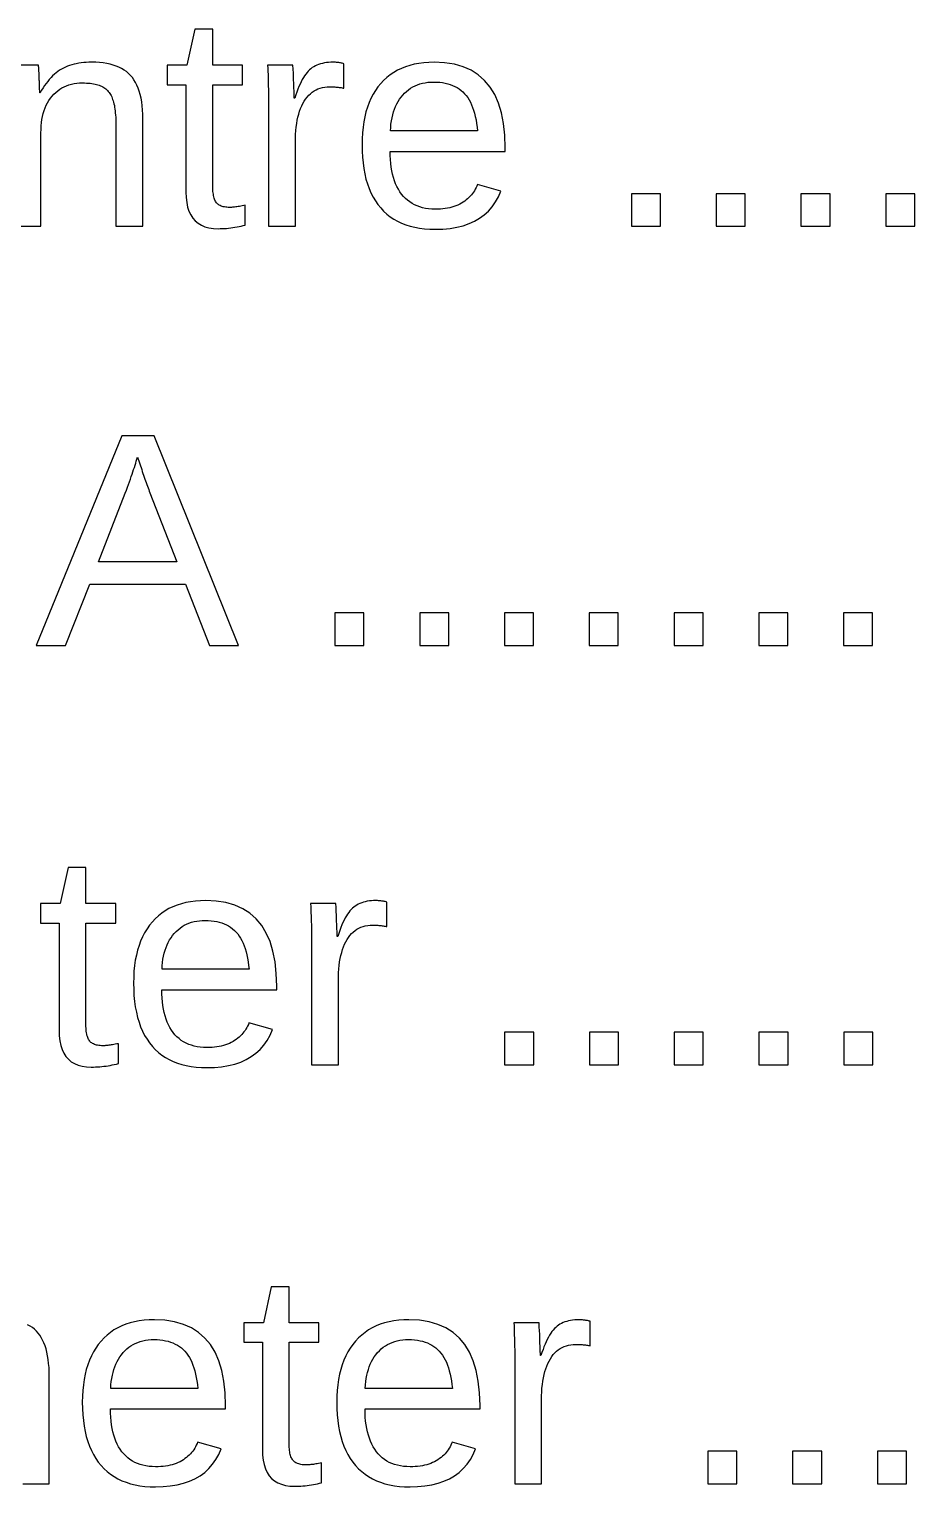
# Model space of a CAD drawing. Extents: x -27 to 133, y -77 to 15.
# Drawn here: x 105.96 to 112.61, y -20.54 to -9.59 of the extents above; entities that cross this region are included whole.
import ezdxf

# ---------------------------------------------------------------- set-up
doc = ezdxf.new("R2010")
doc.units = 0
doc.layers.get('0').update_dxf_attribs({"linetype": 'CONTINUOUS'})

msp = doc.modelspace()

# ---------------------------------------------------------------- linework, layer by layer
for points in [[(107.394, -11.0867), (107.409, -11.0862), (107.425, -11.0854), (107.441, -11.0843), (107.457, -11.0829), (107.473, -11.0811), (107.488, -11.079), (107.504, -11.0767), (107.52, -11.074), (107.535, -11.0709), (107.55, -11.0676), (107.566, -11.0639), (107.581, -11.06), (107.581, -10.9112), (107.57, -10.9135), (107.559, -10.9156), (107.548, -10.9176), (107.538, -10.9193), (107.528, -10.9209), (107.519, -10.9223), (107.51, -10.9235), (107.501, -10.9245), (107.493, -10.9253), (107.485, -10.926), (107.478, -10.9265), (107.471, -10.9267), (107.465, -10.9268), (107.454, -10.9266), (107.444, -10.926), (107.435, -10.925), (107.425, -10.9235), (107.417, -10.9216), (107.409, -10.9193), (107.401, -10.9166), (107.394, -10.9135), (107.387, -10.9099), (107.381, -10.906), (107.376, -10.9016), (107.37, -10.8968), (107.366, -10.8916), (107.362, -10.8859), (107.358, -10.8795), (107.354, -10.8725), (107.351, -10.865), (107.348, -10.8568), (107.346, -10.848), (107.343, -10.8385), (107.342, -10.8285), (107.34, -10.8178), (107.339, -10.8066), (107.338, -10.7947), (107.337, -10.7822), (107.337, -10.7691), (107.337, -10.0048), (107.561, -10.0048), (107.561, -9.85827), (107.337, -9.85827), (107.337, -9.58749), (107.203, -9.58749), (107.144, -9.85827), (106.996, -9.85827), (106.996, -10.0048), (107.136, -10.0048), (107.136, -10.8127), (107.137, -10.8533), (107.142, -10.8906), (107.149, -10.9246), (107.159, -10.9554), (107.172, -10.983), (107.187, -11.0073), (107.206, -11.0284), (107.227, -11.0463), (107.252, -11.0609), (107.279, -11.0722), (107.309, -11.0803), (107.342, -11.0852), (107.378, -11.0868)], [(107.958, -10.4379), (107.959, -10.4074), (107.96, -10.3781), (107.962, -10.3499), (107.965, -10.3228), (107.968, -10.2968), (107.972, -10.2719), (107.977, -10.2481), (107.983, -10.2254), (107.99, -10.2038), (107.997, -10.1833), (108.006, -10.1639), (108.015, -10.1457), (108.024, -10.1285), (108.035, -10.1125), (108.046, -10.0978), (108.058, -10.0844), (108.071, -10.0723), (108.084, -10.0614), (108.098, -10.0518), (108.113, -10.0435), (108.128, -10.0365), (108.144, -10.0307), (108.161, -10.0263), (108.179, -10.0231), (108.197, -10.0212), (108.216, -10.0205), (108.226, -10.0206), (108.236, -10.0208), (108.245, -10.0211), (108.254, -10.0216), (108.263, -10.0222), (108.272, -10.0229), (108.28, -10.0238), (108.288, -10.0248), (108.296, -10.0259), (108.303, -10.0271), (108.31, -10.0285), (108.317, -10.0301), (108.323, -10.0317), (108.323, -9.84709), (108.317, -9.84543), (108.31, -9.84391), (108.304, -9.84252), (108.298, -9.84126), (108.291, -9.84014), (108.285, -9.83914), (108.279, -9.83828), (108.273, -9.83755), (108.266, -9.83696), (108.26, -9.8365), (108.254, -9.83616), (108.248, -9.83597), (108.241, -9.8359), (108.224, -9.83624), (108.208, -9.83725), (108.191, -9.83894), (108.176, -9.8413), (108.161, -9.84434), (108.147, -9.84805), (108.133, -9.85244), (108.12, -9.85751), (108.108, -9.86325), (108.096, -9.86966), (108.085, -9.87675), (108.075, -9.88452), (108.065, -9.89296), (108.055, -9.90232), (108.046, -9.91284), (108.036, -9.92453), (108.027, -9.93739), (108.019, -9.95141), (108.01, -9.9666), (108.001, -9.98295), (107.993, -10.0005), (107.985, -10.0192), (107.977, -10.039), (107.969, -10.06), (107.961, -10.0822), (107.954, -10.1055), (107.949, -10.1055), (107.949, -10.0982), (107.949, -10.0889), (107.949, -10.0777), (107.949, -10.0645), (107.948, -10.0494), (107.947, -10.0323), (107.947, -10.0133), (107.946, -9.99231), (107.945, -9.96939), (107.944, -9.94453), (107.943, -9.91773), (107.942, -9.88897), (107.94, -9.85827), (107.75, -9.85827), (107.751, -9.88187), (107.752, -9.90515), (107.753, -9.92811), (107.754, -9.95075), (107.754, -9.97308), (107.755, -9.99508), (107.755, -10.0168), (107.756, -10.0381), (107.756, -10.0592), (107.757, -10.0799), (107.757, -10.1004), (107.757, -10.1205), (107.757, -10.1402), (107.757, -11.0689), (107.958, -11.0689)], [(109.065, -11.0896), (109.12, -11.0845), (109.171, -11.076), (109.219, -11.0642), (109.263, -11.0489), (109.304, -11.0303), (109.342, -11.0083), (109.377, -10.9828), (109.408, -10.954), (109.437, -10.9218), (109.461, -10.8862), (109.483, -10.8472), (109.501, -10.8049), (109.325, -10.7545), (109.32, -10.7667), (109.315, -10.7786), (109.309, -10.7902), (109.303, -10.8014), (109.296, -10.8123), (109.288, -10.8229), (109.28, -10.8332), (109.271, -10.8431), (109.261, -10.8527), (109.251, -10.8619), (109.241, -10.8708), (109.23, -10.8794), (109.218, -10.8877), (109.205, -10.8955), (109.192, -10.9026), (109.179, -10.9091), (109.164, -10.9151), (109.149, -10.9203), (109.134, -10.925), (109.118, -10.9291), (109.101, -10.9325), (109.084, -10.9353), (109.066, -10.9375), (109.047, -10.939), (109.028, -10.9399), (109.008, -10.9403), (108.983, -10.9396), (108.959, -10.9376), (108.936, -10.9342), (108.914, -10.9296), (108.892, -10.9235), (108.872, -10.9162), (108.853, -10.9075), (108.834, -10.8975), (108.817, -10.8861), (108.8, -10.8734), (108.785, -10.8593), (108.77, -10.844), (108.756, -10.8273), (108.743, -10.8093), (108.732, -10.7902), (108.721, -10.77), (108.711, -10.7487), (108.703, -10.7262), (108.695, -10.7027), (108.688, -10.678), (108.683, -10.6521), (108.678, -10.6252), (108.675, -10.5971), (108.672, -10.5679), (108.671, -10.5376), (108.67, -10.5061), (109.534, -10.5061), (109.534, -10.4793), (109.531, -10.3841), (109.521, -10.2965), (109.505, -10.2166), (109.483, -10.1443), (109.455, -10.0795), (109.42, -10.0224), (109.379, -9.97295), (109.332, -9.93107), (109.278, -9.89681), (109.218, -9.87016), (109.152, -9.85113), (109.079, -9.83971), (109, -9.8359), (108.961, -9.83685), (108.923, -9.83969), (108.886, -9.84442), (108.851, -9.85105), (108.817, -9.85957), (108.785, -9.86998), (108.754, -9.88229), (108.725, -9.89649), (108.697, -9.91259), (108.67, -9.93057), (108.645, -9.95046), (108.621, -9.97223), (108.599, -9.9959), (108.578, -10.0213), (108.559, -10.0484), (108.542, -10.0772), (108.526, -10.1076), (108.512, -10.1397), (108.499, -10.1734), (108.488, -10.2088), (108.479, -10.2458), (108.472, -10.2845), (108.466, -10.3248), (108.462, -10.3668), (108.459, -10.4105), (108.459, -10.4558), (108.459, -10.5034), (108.462, -10.5492), (108.466, -10.5931), (108.472, -10.6352), (108.479, -10.6755), (108.488, -10.7139), (108.499, -10.7505), (108.512, -10.7852), (108.526, -10.8181), (108.542, -10.8492), (108.559, -10.8784), (108.578, -10.9058), (108.599, -10.9313), (108.621, -10.955), (108.645, -10.9767), (108.671, -10.9966), (108.697, -11.0146), (108.726, -11.0307), (108.756, -11.0449), (108.787, -11.0572), (108.82, -11.0676), (108.855, -11.0762), (108.891, -11.0828), (108.928, -11.0875), (108.967, -11.0904), (109.008, -11.0913)], [(108.674, -10.3258), (108.676, -10.3008), (108.68, -10.2766), (108.684, -10.2533), (108.689, -10.2309), (108.695, -10.2093), (108.702, -10.1886), (108.71, -10.1688), (108.719, -10.1498), (108.729, -10.1317), (108.74, -10.1145), (108.752, -10.0981), (108.765, -10.0826), (108.778, -10.0681), (108.792, -10.0548), (108.807, -10.0426), (108.823, -10.0316), (108.839, -10.0218), (108.857, -10.0131), (108.874, -10.0056), (108.893, -9.9992), (108.912, -9.99398), (108.932, -9.98993), (108.953, -9.98703), (108.975, -9.98529), (108.997, -9.98471), (109.02, -9.98523), (109.042, -9.98679), (109.063, -9.98939), (109.083, -9.99303), (109.102, -9.99771), (109.121, -10.0034), (109.139, -10.0102), (109.156, -10.018), (109.172, -10.0268), (109.187, -10.0367), (109.202, -10.0476), (109.216, -10.0595), (109.228, -10.0725), (109.24, -10.0867), (109.252, -10.102), (109.262, -10.1186), (109.272, -10.1364), (109.281, -10.1554), (109.289, -10.1757), (109.297, -10.1971), (109.303, -10.2198), (109.309, -10.2438), (109.315, -10.2689), (109.319, -10.2953), (109.323, -10.3229), (109.326, -10.3517), (108.672, -10.3517)], [(110.7, -10.8239), (110.482, -10.8239), (110.482, -11.0689), (110.7, -11.0689)], [(111.337, -10.8239), (111.118, -10.8239), (111.118, -11.0689), (111.337, -11.0689)], [(111.973, -10.8239), (111.755, -10.8239), (111.755, -11.0689), (111.973, -11.0689)], [(112.61, -10.8239), (112.392, -10.8239), (112.392, -11.0689), (112.61, -11.0689)], [(106.414, -13.7579), (107.132, -13.7579), (107.313, -14.2189), (107.531, -14.2189), (106.898, -12.6424), (106.655, -12.6424), (106.011, -14.2189), (106.233, -14.2189)], [(106.68, -13.0732), (106.689, -13.0511), (106.697, -13.0297), (106.704, -13.0088), (106.712, -12.9886), (106.719, -12.9691), (106.725, -12.9501), (106.732, -12.9318), (106.738, -12.9141), (106.743, -12.897), (106.749, -12.8805), (106.754, -12.8647), (106.759, -12.8494), (106.763, -12.8348), (106.773, -12.8035), (106.804, -12.8964), (106.808, -12.9112), (106.813, -12.9259), (106.818, -12.9402), (106.823, -12.9544), (106.828, -12.9683), (106.832, -12.9819), (106.837, -12.9954), (106.842, -13.0086), (106.847, -13.0215), (106.852, -13.0342), (106.857, -13.0467), (106.861, -13.0589), (106.866, -13.0709), (107.069, -13.5912), (106.479, -13.5912)], [(108.473, -13.9739), (108.255, -13.9739), (108.255, -14.2189), (108.473, -14.2189)], [(109.11, -13.9739), (108.892, -13.9739), (108.892, -14.2189), (109.11, -14.2189)], [(109.746, -13.9739), (109.528, -13.9739), (109.528, -14.2189), (109.746, -14.2189)], [(110.383, -13.9739), (110.165, -13.9739), (110.165, -14.2189), (110.383, -14.2189)], [(111.02, -13.9739), (110.802, -13.9739), (110.802, -14.2189), (111.02, -14.2189)], [(111.657, -13.9739), (111.438, -13.9739), (111.438, -14.2189), (111.657, -14.2189)], [(112.293, -13.9739), (112.075, -13.9739), (112.075, -14.2189), (112.293, -14.2189)], [(106.441, -17.3867), (106.457, -17.3862), (106.473, -17.3854), (106.489, -17.3843), (106.505, -17.3829), (106.52, -17.3811), (106.536, -17.379), (106.552, -17.3767), (106.567, -17.374), (106.583, -17.3709), (106.598, -17.3676), (106.614, -17.3639), (106.629, -17.36), (106.629, -17.2112), (106.617, -17.2135), (106.606, -17.2156), (106.596, -17.2176), (106.585, -17.2193), (106.576, -17.2209), (106.566, -17.2223), (106.557, -17.2235), (106.549, -17.2245), (106.541, -17.2253), (106.533, -17.226), (106.526, -17.2265), (106.519, -17.2267), (106.513, -17.2268), (106.502, -17.2266), (106.492, -17.226), (106.482, -17.225), (106.473, -17.2235), (106.465, -17.2216), (106.456, -17.2193), (106.449, -17.2166), (106.442, -17.2135), (106.435, -17.2099), (106.429, -17.206), (106.423, -17.2016), (106.418, -17.1968), (106.414, -17.1916), (106.409, -17.1859), (106.405, -17.1795), (106.402, -17.1725), (106.399, -17.165), (106.396, -17.1568), (106.393, -17.148), (106.391, -17.1385), (106.389, -17.1285), (106.388, -17.1178), (106.387, -17.1066), (106.386, -17.0947), (106.385, -17.0822), (106.385, -17.0691), (106.385, -16.3048), (106.609, -16.3048), (106.609, -16.1583), (106.385, -16.1583), (106.385, -15.8875), (106.251, -15.8875), (106.191, -16.1583), (106.044, -16.1583), (106.044, -16.3048), (106.184, -16.3048), (106.184, -17.1127), (106.185, -17.1533), (106.189, -17.1906), (106.196, -17.2246), (106.206, -17.2554), (106.219, -17.283), (106.235, -17.3073), (106.254, -17.3284), (106.275, -17.3463), (106.299, -17.3609), (106.327, -17.3722), (106.357, -17.3803), (106.39, -17.3852), (106.425, -17.3868)], [(107.35, -17.3896), (107.404, -17.3845), (107.455, -17.376), (107.503, -17.3642), (107.548, -17.3489), (107.589, -17.3303), (107.627, -17.3083), (107.662, -17.2828), (107.693, -17.254), (107.721, -17.2218), (107.746, -17.1862), (107.768, -17.1472), (107.786, -17.1049), (107.609, -17.0545), (107.605, -17.0667), (107.599, -17.0786), (107.594, -17.0902), (107.587, -17.1014), (107.58, -17.1123), (107.572, -17.1229), (107.564, -17.1332), (107.555, -17.1431), (107.546, -17.1527), (107.536, -17.1619), (107.525, -17.1708), (107.514, -17.1794), (107.502, -17.1877), (107.49, -17.1955), (107.477, -17.2026), (107.463, -17.2091), (107.449, -17.2151), (107.434, -17.2203), (107.418, -17.225), (107.402, -17.2291), (107.385, -17.2325), (107.368, -17.2353), (107.35, -17.2375), (107.332, -17.239), (107.312, -17.2399), (107.292, -17.2403), (107.267, -17.2396), (107.243, -17.2376), (107.22, -17.2342), (107.198, -17.2296), (107.177, -17.2235), (107.157, -17.2162), (107.137, -17.2075), (107.119, -17.1975), (107.101, -17.1861), (107.085, -17.1734), (107.069, -17.1593), (107.054, -17.144), (107.041, -17.1273), (107.028, -17.1093), (107.016, -17.0902), (107.006, -17.07), (106.996, -17.0487), (106.987, -17.0262), (106.98, -17.0027), (106.973, -16.978), (106.967, -16.9521), (106.963, -16.9252), (106.959, -16.8971), (106.957, -16.8679), (106.955, -16.8376), (106.955, -16.8061), (107.818, -16.8061), (107.818, -16.7793), (107.815, -16.6841), (107.806, -16.5965), (107.79, -16.5166), (107.768, -16.4443), (107.739, -16.3795), (107.705, -16.3224), (107.664, -16.2729), (107.616, -16.2311), (107.563, -16.1968), (107.503, -16.1702), (107.436, -16.1511), (107.364, -16.1397), (107.285, -16.1359), (107.245, -16.1368), (107.207, -16.1397), (107.171, -16.1444), (107.136, -16.151), (107.102, -16.1596), (107.07, -16.17), (107.039, -16.1823), (107.009, -16.1965), (106.981, -16.2126), (106.955, -16.2306), (106.93, -16.2505), (106.906, -16.2722), (106.884, -16.2959), (106.863, -16.3213), (106.844, -16.3484), (106.826, -16.3772), (106.81, -16.4076), (106.796, -16.4397), (106.784, -16.4734), (106.773, -16.5088), (106.764, -16.5458), (106.756, -16.5845), (106.751, -16.6248), (106.746, -16.6668), (106.744, -16.7105), (106.743, -16.7558), (106.744, -16.8034), (106.746, -16.8492), (106.751, -16.8931), (106.756, -16.9352), (106.764, -16.9755), (106.773, -17.0139), (106.784, -17.0505), (106.796, -17.0852), (106.81, -17.1181), (106.826, -17.1492), (106.844, -17.1784), (106.863, -17.2058), (106.884, -17.2313), (106.906, -17.255), (106.93, -17.2767), (106.955, -17.2966), (106.982, -17.3146), (107.01, -17.3307), (107.04, -17.3449), (107.072, -17.3572), (107.105, -17.3676), (107.139, -17.3762), (107.175, -17.3828), (107.213, -17.3875), (107.252, -17.3904), (107.292, -17.3913)], [(108.281, -16.7379), (108.281, -16.7074), (108.282, -16.6781), (108.284, -16.6499), (108.287, -16.6228), (108.29, -16.5968), (108.295, -16.5719), (108.3, -16.5481), (108.306, -16.5254), (108.312, -16.5038), (108.32, -16.4833), (108.328, -16.4639), (108.337, -16.4457), (108.347, -16.4285), (108.357, -16.4125), (108.368, -16.3978), (108.38, -16.3844), (108.393, -16.3723), (108.406, -16.3614), (108.42, -16.3518), (108.435, -16.3435), (108.45, -16.3365), (108.466, -16.3307), (108.483, -16.3263), (108.501, -16.3231), (108.519, -16.3212), (108.538, -16.3205), (108.548, -16.3206), (108.558, -16.3208), (108.567, -16.3211), (108.577, -16.3216), (108.586, -16.3222), (108.594, -16.3229), (108.602, -16.3238), (108.61, -16.3248), (108.618, -16.3259), (108.625, -16.3271), (108.632, -16.3285), (108.639, -16.3301), (108.645, -16.3317), (108.645, -16.1471), (108.639, -16.1454), (108.633, -16.1439), (108.626, -16.1425), (108.62, -16.1413), (108.614, -16.1401), (108.607, -16.1391), (108.601, -16.1383), (108.595, -16.1376), (108.589, -16.137), (108.582, -16.1365), (108.576, -16.1362), (108.57, -16.136), (108.564, -16.1359), (108.546, -16.1362), (108.53, -16.1372), (108.514, -16.1389), (108.498, -16.1413), (108.483, -16.1443), (108.469, -16.1481), (108.456, -16.1524), (108.443, -16.1575), (108.43, -16.1632), (108.419, -16.1697), (108.407, -16.1768), (108.397, -16.1845), (108.387, -16.193), (108.377, -16.2023), (108.368, -16.2128), (108.359, -16.2245), (108.35, -16.2374), (108.341, -16.2514), (108.332, -16.2666), (108.324, -16.283), (108.315, -16.3005), (108.307, -16.3192), (108.299, -16.339), (108.291, -16.36), (108.284, -16.3822), (108.276, -16.4055), (108.272, -16.4055), (108.272, -16.3982), (108.271, -16.3889), (108.271, -16.3777), (108.271, -16.3645), (108.27, -16.3494), (108.27, -16.3323), (108.269, -16.3133), (108.268, -16.2923), (108.267, -16.2694), (108.266, -16.2445), (108.265, -16.2177), (108.264, -16.189), (108.263, -16.1583), (108.072, -16.1583), (108.073, -16.1819), (108.074, -16.2051), (108.075, -16.2281), (108.076, -16.2508), (108.077, -16.2731), (108.077, -16.2951), (108.078, -16.3168), (108.078, -16.3381), (108.079, -16.3592), (108.079, -16.3799), (108.079, -16.4004), (108.079, -16.4205), (108.079, -16.4402), (108.079, -17.3689), (108.281, -17.3689)], [(106.958, -16.6258), (106.961, -16.6008), (106.964, -16.5766), (106.968, -16.5533), (106.974, -16.5309), (106.98, -16.5093), (106.987, -16.4886), (106.995, -16.4688), (107.004, -16.4498), (107.014, -16.4317), (107.025, -16.4145), (107.036, -16.3981), (107.049, -16.3826), (107.063, -16.3681), (107.077, -16.3548), (107.092, -16.3426), (107.108, -16.3316), (107.124, -16.3218), (107.141, -16.3131), (107.159, -16.3056), (107.178, -16.2992), (107.197, -16.294), (107.217, -16.2899), (107.238, -16.287), (107.259, -16.2853), (107.281, -16.2847), (107.304, -16.2852), (107.326, -16.2868), (107.347, -16.2894), (107.368, -16.293), (107.387, -16.2977), (107.406, -16.3034), (107.424, -16.3102), (107.441, -16.318), (107.457, -16.3268), (107.472, -16.3367), (107.486, -16.3476), (107.5, -16.3595), (107.513, -16.3725), (107.525, -16.3867), (107.536, -16.402), (107.547, -16.4186), (107.556, -16.4364), (107.565, -16.4554), (107.574, -16.4757), (107.581, -16.4971), (107.588, -16.5198), (107.594, -16.5438), (107.599, -16.5689), (107.604, -16.5953), (107.607, -16.6229), (107.61, -16.6517), (106.957, -16.6517)], [(109.748, -17.1239), (109.529, -17.1239), (109.529, -17.3689), (109.748, -17.3689)], [(110.384, -17.1239), (110.166, -17.1239), (110.166, -17.3689), (110.384, -17.3689)], [(111.021, -17.1239), (110.803, -17.1239), (110.803, -17.3689), (111.021, -17.3689)], [(111.658, -17.1239), (111.439, -17.1239), (111.439, -17.3689), (111.658, -17.3689)], [(112.294, -17.1239), (112.076, -17.1239), (112.076, -17.3689), (112.294, -17.3689)], [(107.968, -20.5367), (107.984, -20.5362), (107.999, -20.5354), (108.015, -20.5343), (108.031, -20.5329), (108.047, -20.5311), (108.062, -20.529), (108.078, -20.5267), (108.094, -20.524), (108.109, -20.5209), (108.125, -20.5176), (108.14, -20.5139), (108.155, -20.51), (108.155, -20.3612), (108.144, -20.3635), (108.133, -20.3656), (108.122, -20.3676), (108.112, -20.3693), (108.102, -20.3709), (108.093, -20.3723), (108.084, -20.3735), (108.075, -20.3745), (108.067, -20.3753), (108.059, -20.376), (108.052, -20.3765), (108.045, -20.3767), (108.039, -20.3768), (108.028, -20.3766), (108.018, -20.376), (108.009, -20.375), (107.999, -20.3735), (107.991, -20.3716), (107.983, -20.3693), (107.975, -20.3666), (107.968, -20.3635), (107.961, -20.3599), (107.955, -20.356), (107.95, -20.3516), (107.944, -20.3468), (107.94, -20.3416), (107.936, -20.3359), (107.932, -20.3295), (107.928, -20.3225), (107.925, -20.315), (107.922, -20.3068), (107.92, -20.298), (107.917, -20.2885), (107.916, -20.2785), (107.914, -20.2678), (107.913, -20.2566), (107.912, -20.2447), (107.911, -20.2322), (107.911, -20.2191), (107.911, -19.4548), (108.135, -19.4548), (108.135, -19.3083), (107.911, -19.3083), (107.911, -19.0375), (107.777, -19.0375), (107.718, -19.3083), (107.57, -19.3083), (107.57, -19.4548), (107.71, -19.4548), (107.71, -20.2627), (107.711, -20.3033), (107.716, -20.3406), (107.723, -20.3746), (107.733, -20.4054), (107.746, -20.433), (107.761, -20.4573), (107.78, -20.4784), (107.801, -20.4963), (107.826, -20.5109), (107.853, -20.5222), (107.883, -20.5303), (107.916, -20.5352), (107.952, -20.5368)], [(106.965, -20.5396), (107.019, -20.5345), (107.071, -20.526), (107.118, -20.5142), (107.163, -20.4989), (107.204, -20.4803), (107.242, -20.4583), (107.277, -20.4328), (107.308, -20.404), (107.336, -20.3718), (107.361, -20.3362), (107.383, -20.2972), (107.401, -20.2549), (107.224, -20.2045), (107.22, -20.2167), (107.214, -20.2286), (107.209, -20.2402), (107.202, -20.2514), (107.195, -20.2623), (107.188, -20.2729), (107.179, -20.2832), (107.171, -20.2931), (107.161, -20.3027), (107.151, -20.3119), (107.14, -20.3208), (107.129, -20.3294), (107.117, -20.3377), (107.105, -20.3455), (107.092, -20.3526), (107.078, -20.3591), (107.064, -20.3651), (107.049, -20.3703), (107.033, -20.375), (107.017, -20.3791), (107.001, -20.3825), (106.983, -20.3853), (106.965, -20.3875), (106.947, -20.389), (106.927, -20.3899), (106.908, -20.3903), (106.883, -20.3896), (106.859, -20.3876), (106.835, -20.3842), (106.813, -20.3796), (106.792, -20.3735), (106.772, -20.3662), (106.752, -20.3575), (106.734, -20.3475), (106.716, -20.3361), (106.7, -20.3234), (106.684, -20.3093), (106.67, -20.294), (106.656, -20.2773), (106.643, -20.2593), (106.631, -20.2402), (106.621, -20.22), (106.611, -20.1987), (106.602, -20.1762), (106.595, -20.1527), (106.588, -20.128), (106.582, -20.1021), (106.578, -20.0752), (106.574, -20.0471), (106.572, -20.0179), (106.57, -19.9876), (106.57, -19.9561), (107.433, -19.9561), (107.433, -19.9293), (107.43, -19.8341), (107.421, -19.7465), (107.405, -19.6666), (107.383, -19.5943), (107.355, -19.5295), (107.32, -19.4724), (107.279, -19.4229), (107.231, -19.3811), (107.178, -19.3468), (107.118, -19.3202), (107.051, -19.3011), (106.979, -19.2897), (106.9, -19.2859), (106.86, -19.2868), (106.822, -19.2897), (106.786, -19.2944), (106.751, -19.301), (106.717, -19.3096), (106.685, -19.32), (106.654, -19.3323), (106.624, -19.3465), (106.596, -19.3626), (106.57, -19.3806), (106.545, -19.4005), (106.521, -19.4222), (106.499, -19.4459), (106.478, -19.4713), (106.459, -19.4984), (106.441, -19.5272), (106.426, -19.5576), (106.411, -19.5897), (106.399, -19.6234), (106.388, -19.6588), (106.379, -19.6958), (106.372, -19.7345), (106.366, -19.7748), (106.362, -19.8168), (106.359, -19.8605), (106.358, -19.9058), (106.359, -19.9534), (106.362, -19.9992), (106.366, -20.0431), (106.372, -20.0852), (106.379, -20.1255), (106.388, -20.1639), (106.399, -20.2005), (106.411, -20.2352), (106.426, -20.2681), (106.441, -20.2992), (106.459, -20.3284), (106.478, -20.3558), (106.499, -20.3813), (106.521, -20.405), (106.545, -20.4267), (106.57, -20.4466), (106.597, -20.4646), (106.626, -20.4807), (106.656, -20.4949), (106.687, -20.5072), (106.72, -20.5176), (106.754, -20.5262), (106.79, -20.5328), (106.828, -20.5375), (106.867, -20.5404), (106.908, -20.5413)], [(108.876, -20.5396), (108.931, -20.5345), (108.982, -20.526), (109.03, -20.5142), (109.074, -20.4989), (109.115, -20.4803), (109.153, -20.4583), (109.188, -20.4328), (109.219, -20.404), (109.247, -20.3718), (109.272, -20.3362), (109.294, -20.2972), (109.312, -20.2549), (109.135, -20.2045), (109.131, -20.2167), (109.126, -20.2286), (109.12, -20.2402), (109.113, -20.2514), (109.106, -20.2623), (109.099, -20.2729), (109.091, -20.2832), (109.082, -20.2931), (109.072, -20.3027), (109.062, -20.3119), (109.052, -20.3208), (109.04, -20.3294), (109.029, -20.3377), (109.016, -20.3455), (109.003, -20.3526), (108.989, -20.3591), (108.975, -20.3651), (108.96, -20.3703), (108.945, -20.375), (108.929, -20.3791), (108.912, -20.3825), (108.894, -20.3853), (108.876, -20.3875), (108.858, -20.389), (108.839, -20.3899), (108.819, -20.3903), (108.794, -20.3896), (108.77, -20.3876), (108.747, -20.3842), (108.724, -20.3796), (108.703, -20.3735), (108.683, -20.3662), (108.663, -20.3575), (108.645, -20.3475), (108.628, -20.3361), (108.611, -20.3234), (108.595, -20.3093), (108.581, -20.294), (108.567, -20.2773), (108.554, -20.2593), (108.543, -20.2402), (108.532, -20.22), (108.522, -20.1987), (108.514, -20.1762), (108.506, -20.1527), (108.499, -20.128), (108.494, -20.1021), (108.489, -20.0752), (108.485, -20.0471), (108.483, -20.0179), (108.481, -19.9876), (108.481, -19.9561), (109.345, -19.9561), (109.345, -19.9293), (109.342, -19.8341), (109.332, -19.7465), (109.316, -19.6666), (109.294, -19.5943), (109.266, -19.5295), (109.231, -19.4724), (109.19, -19.4229), (109.143, -19.3811), (109.089, -19.3468), (109.029, -19.3202), (108.963, -19.3011), (108.89, -19.2897), (108.811, -19.2859), (108.772, -19.2868), (108.734, -19.2897), (108.697, -19.2944), (108.662, -19.301), (108.628, -19.3096), (108.596, -19.32), (108.565, -19.3323), (108.536, -19.3465), (108.508, -19.3626), (108.481, -19.3806), (108.456, -19.4005), (108.432, -19.4222), (108.41, -19.4459), (108.389, -19.4713), (108.37, -19.4984), (108.353, -19.5272), (108.337, -19.5576), (108.323, -19.5897), (108.31, -19.6234), (108.299, -19.6588), (108.29, -19.6958), (108.283, -19.7345), (108.277, -19.7748), (108.273, -19.8168), (108.27, -19.8605), (108.269, -19.9058), (108.27, -19.9534), (108.273, -19.9992), (108.277, -20.0431), (108.283, -20.0852), (108.29, -20.1255), (108.299, -20.1639), (108.31, -20.2005), (108.323, -20.2352), (108.337, -20.2681), (108.353, -20.2992), (108.37, -20.3284), (108.389, -20.3558), (108.41, -20.3813), (108.432, -20.405), (108.456, -20.4267), (108.481, -20.4466), (108.508, -20.4646), (108.537, -20.4807), (108.567, -20.4949), (108.598, -20.5072), (108.631, -20.5176), (108.666, -20.5262), (108.702, -20.5328), (108.739, -20.5375), (108.778, -20.5404), (108.819, -20.5413)], [(109.807, -19.8879), (109.807, -19.8574), (109.808, -19.8281), (109.81, -19.7999), (109.813, -19.7728), (109.817, -19.7468), (109.821, -19.7219), (109.826, -19.6981), (109.832, -19.6754), (109.839, -19.6538), (109.846, -19.6333), (109.854, -19.6139), (109.863, -19.5957), (109.873, -19.5785), (109.883, -19.5625), (109.895, -19.5478), (109.907, -19.5344), (109.919, -19.5223), (109.932, -19.5114), (109.946, -19.5018), (109.961, -19.4935), (109.977, -19.4865), (109.993, -19.4807), (110.01, -19.4763), (110.027, -19.4731), (110.045, -19.4712), (110.064, -19.4705), (110.074, -19.4706), (110.084, -19.4708), (110.094, -19.4711), (110.103, -19.4716), (110.112, -19.4722), (110.12, -19.4729), (110.129, -19.4738), (110.137, -19.4748), (110.144, -19.4759), (110.152, -19.4771), (110.159, -19.4785), (110.165, -19.4801), (110.172, -19.4817), (110.172, -19.2971), (110.165, -19.2954), (110.159, -19.2939), (110.153, -19.2925), (110.146, -19.2913), (110.14, -19.2901), (110.134, -19.2891), (110.127, -19.2883), (110.121, -19.2876), (110.115, -19.287), (110.109, -19.2865), (110.102, -19.2862), (110.096, -19.286), (110.09, -19.2859), (110.073, -19.2862), (110.056, -19.2872), (110.04, -19.2889), (110.025, -19.2913), (110.01, -19.2943), (109.996, -19.2981), (109.982, -19.3024), (109.969, -19.3075), (109.957, -19.3132), (109.945, -19.3197), (109.934, -19.3268), (109.923, -19.3345), (109.913, -19.343), (109.904, -19.3523), (109.894, -19.3628), (109.885, -19.3745), (109.876, -19.3874), (109.867, -19.4014), (109.858, -19.4166), (109.85, -19.433), (109.842, -19.4505), (109.833, -19.4692), (109.825, -19.489), (109.818, -19.51), (109.81, -19.5322), (109.802, -19.5555), (109.798, -19.5555), (109.798, -19.5482), (109.798, -19.5389), (109.797, -19.5277), (109.797, -19.5145), (109.797, -19.4994), (109.796, -19.4823), (109.795, -19.4633), (109.795, -19.4423), (109.794, -19.4194), (109.793, -19.3945), (109.792, -19.3677), (109.79, -19.339), (109.789, -19.3083), (109.599, -19.3083), (109.6, -19.3319), (109.601, -19.3551), (109.601, -19.3781), (109.602, -19.4008), (109.603, -19.4231), (109.604, -19.4451), (109.604, -19.4668), (109.604, -19.4881), (109.605, -19.5092), (109.605, -19.5299), (109.605, -19.5504), (109.605, -19.5705), (109.605, -19.5902), (109.605, -20.5189), (109.807, -20.5189)], [(106.573, -19.7758), (106.576, -19.7508), (106.579, -19.7266), (106.584, -19.7033), (106.589, -19.6809), (106.595, -19.6593), (106.602, -19.6386), (106.61, -19.6188), (106.619, -19.5998), (106.629, -19.5817), (106.64, -19.5645), (106.652, -19.5481), (106.664, -19.5326), (106.678, -19.5181), (106.692, -19.5048), (106.707, -19.4926), (106.723, -19.4816), (106.739, -19.4718), (106.756, -19.4631), (106.774, -19.4556), (106.793, -19.4492), (106.812, -19.444), (106.832, -19.4399), (106.853, -19.437), (106.874, -19.4353), (106.896, -19.4347), (106.919, -19.4352), (106.941, -19.4368), (106.962, -19.4394), (106.983, -19.443), (107.002, -19.4477), (107.021, -19.4534), (107.039, -19.4602), (107.056, -19.468), (107.072, -19.4768), (107.087, -19.4867), (107.102, -19.4976), (107.115, -19.5095), (107.128, -19.5225), (107.14, -19.5367), (107.151, -19.552), (107.162, -19.5686), (107.172, -19.5864), (107.181, -19.6054), (107.189, -19.6257), (107.196, -19.6471), (107.203, -19.6698), (107.209, -19.6938), (107.214, -19.7189), (107.219, -19.7453), (107.222, -19.7729), (107.225, -19.8017), (106.572, -19.8017)], [(108.485, -19.7758), (108.487, -19.7508), (108.49, -19.7266), (108.495, -19.7033), (108.5, -19.6809), (108.506, -19.6593), (108.513, -19.6386), (108.521, -19.6188), (108.53, -19.5998), (108.54, -19.5817), (108.551, -19.5645), (108.563, -19.5481), (108.575, -19.5326), (108.589, -19.5181), (108.603, -19.5048), (108.618, -19.4926), (108.634, -19.4816), (108.65, -19.4718), (108.667, -19.4631), (108.685, -19.4556), (108.704, -19.4492), (108.723, -19.444), (108.743, -19.4399), (108.764, -19.437), (108.785, -19.4353), (108.808, -19.4347), (108.83, -19.4352), (108.852, -19.4368), (108.874, -19.4394), (108.894, -19.443), (108.913, -19.4477), (108.932, -19.4534), (108.95, -19.4602), (108.967, -19.468), (108.983, -19.4768), (108.998, -19.4867), (109.013, -19.4976), (109.026, -19.5095), (109.039, -19.5225), (109.051, -19.5367), (109.062, -19.552), (109.073, -19.5686), (109.083, -19.5864), (109.092, -19.6054), (109.1, -19.6257), (109.107, -19.6471), (109.114, -19.6698), (109.12, -19.6938), (109.125, -19.7189), (109.13, -19.7453), (109.134, -19.7729), (109.137, -19.8017), (108.483, -19.8017)], [(111.274, -20.2739), (111.056, -20.2739), (111.056, -20.5189), (111.274, -20.5189)], [(111.911, -20.2739), (111.692, -20.2739), (111.692, -20.5189), (111.911, -20.5189)], [(112.547, -20.2739), (112.329, -20.2739), (112.329, -20.5189), (112.547, -20.5189)]]:
    msp.add_lwpolyline(points, close=True)
for points in [[(105.846, -11.0689), (106.047, -11.0689), (106.047, -10.3674), (106.048, -10.3406), (106.049, -10.3148), (106.052, -10.2899), (106.055, -10.2659), (106.06, -10.2428), (106.065, -10.2206), (106.071, -10.1994), (106.079, -10.179), (106.087, -10.1596), (106.097, -10.1411), (106.107, -10.1235), (106.119, -10.1068), (106.131, -10.091), (106.144, -10.0763), (106.158, -10.0627), (106.173, -10.0504), (106.189, -10.0392), (106.205, -10.0291), (106.222, -10.0203), (106.239, -10.0126), (106.258, -10.0062), (106.277, -10.0009), (106.297, -9.99673), (106.317, -9.99379), (106.338, -9.99202), (106.36, -9.99143), (106.375, -9.9916), (106.39, -9.99212), (106.404, -9.99298), (106.417, -9.99418), (106.43, -9.99573), (106.442, -9.99763), (106.454, -9.99986), (106.465, -10.0024), (106.475, -10.0054), (106.485, -10.0086), (106.494, -10.0123), (106.503, -10.0162), (106.511, -10.0205), (106.519, -10.0252), (106.527, -10.0303), (106.534, -10.0359), (106.54, -10.0419), (106.547, -10.0484), (106.553, -10.0552), (106.559, -10.0626), (106.564, -10.0703), (106.569, -10.0785), (106.574, -10.0871), (106.579, -10.0962), (106.583, -10.1057), (106.586, -10.1156), (106.59, -10.1261), (106.593, -10.1372), (106.596, -10.149), (106.599, -10.1613), (106.601, -10.1744), (106.603, -10.188), (106.605, -10.2023), (106.606, -10.2172), (106.608, -10.2328), (106.609, -10.249), (106.609, -10.2658), (106.61, -10.2833), (106.61, -10.3014), (106.61, -11.0689), (106.812, -11.0689), (106.812, -10.2622), (106.812, -10.2278), (106.81, -10.195), (106.808, -10.1637), (106.804, -10.134), (106.799, -10.1057), (106.793, -10.079), (106.786, -10.0538), (106.777, -10.0302), (106.768, -10.0081), (106.758, -9.9875), (106.746, -9.96844), (106.734, -9.95091), (106.72, -9.93492), (106.705, -9.92027), (106.689, -9.90679), (106.672, -9.89449), (106.653, -9.88336), (106.633, -9.8734), (106.612, -9.86461), (106.59, -9.85699), (106.566, -9.85055), (106.541, -9.84527), (106.515, -9.84117), (106.487, -9.83824), (106.459, -9.83649), (106.429, -9.8359), (106.408, -9.83621), (106.388, -9.83713), (106.369, -9.83867), (106.35, -9.84082), (106.331, -9.8436), (106.313, -9.84698), (106.296, -9.85098), (106.279, -9.8556), (106.262, -9.86083), (106.247, -9.86668), (106.231, -9.87315), (106.216, -9.88023), (106.202, -9.88792), (106.188, -9.89636), (106.175, -9.90567), (106.161, -9.91584), (106.148, -9.92688), (106.135, -9.93879), (106.123, -9.95156), (106.11, -9.9652), (106.098, -9.97971), (106.086, -9.99509), (106.075, -10.0113), (106.063, -10.0284), (106.052, -10.0464), (106.042, -10.0653), (106.038, -10.0653), (106.038, -10.052), (106.037, -10.0394), (106.037, -10.0275), (106.037, -10.0162), (106.037, -10.0056), (106.036, -9.99571), (106.036, -9.98646), (106.036, -9.97788), (106.035, -9.96997), (106.035, -9.96272), (106.035, -9.95614), (106.035, -9.95024), (106.034, -9.945), (106.034, -9.94013), (106.034, -9.93536), (106.034, -9.93066), (106.033, -9.92606), (106.033, -9.92154), (106.033, -9.91711), (106.033, -9.91276), (106.032, -9.9085), (106.032, -9.90432), (106.032, -9.90023), (106.032, -9.89623), (106.032, -9.89232), (106.031, -9.88848), (106.031, -9.88481), (106.031, -9.88136), (106.031, -9.87814), (106.031, -9.87514), (106.031, -9.87236), (106.03, -9.86981), (106.03, -9.86749), (106.03, -9.86539), (106.03, -9.86352), (106.03, -9.86187), (106.03, -9.86044), (106.029, -9.85925), (106.029, -9.85827), (105.839, -9.85827)], [(105.911, -20.5189), (106.11, -20.5189), (106.11, -19.7122), (106.109, -19.678), (106.108, -19.6453), (106.105, -19.6142), (106.102, -19.5845), (106.097, -19.5563), (106.092, -19.5297), (106.086, -19.5046), (106.078, -19.4809), (106.07, -19.4588), (106.06, -19.4382), (106.05, -19.4191), (106.039, -19.4016), (106.026, -19.3855), (106.013, -19.3707), (105.998, -19.3572), (105.983, -19.3448), (105.966, -19.3336), (105.947, -19.3236)]]:
    msp.add_lwpolyline(points)

doc.saveas('drawing.dxf')
